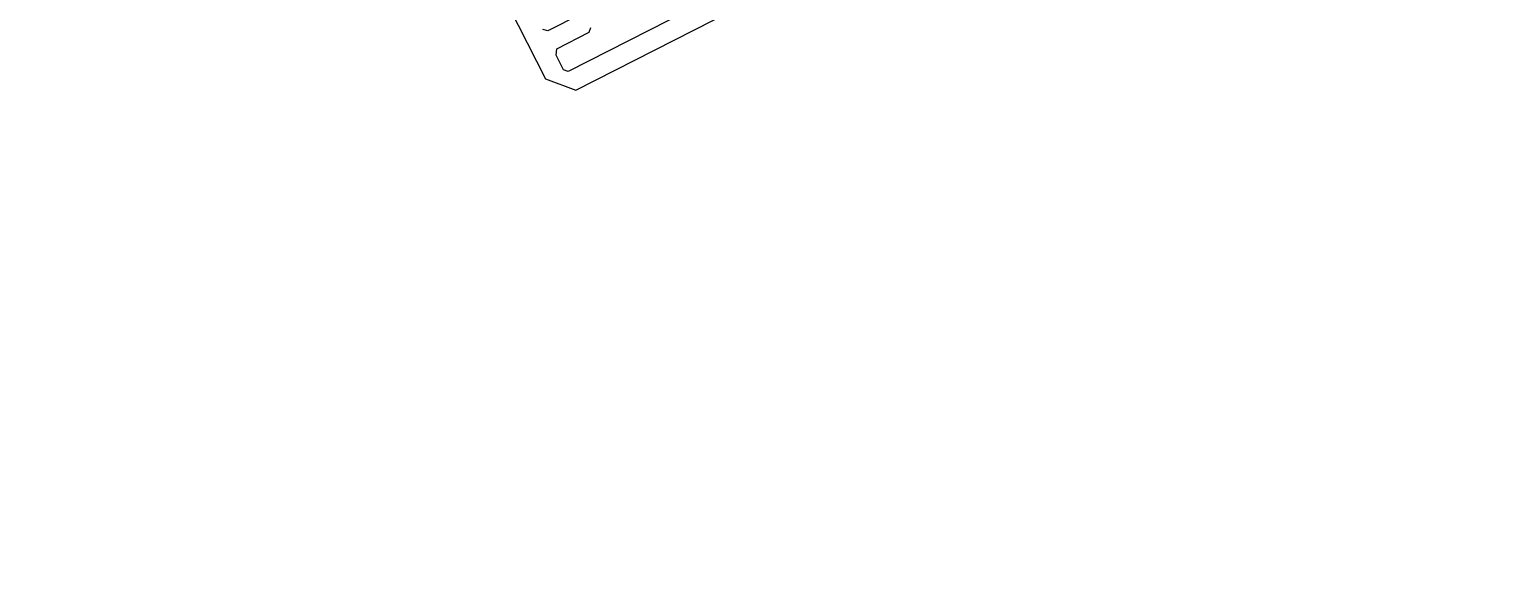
# Model space of a CAD drawing. Header units: millimetres. Extents: x 0 to 8967983, y -224399 to 13801.
# Drawn here: x 71778.2 to 71877.5, y -193352.8 to -193316.7 of the extents above; entities that cross this region are included whole.
import ezdxf
from ezdxf import colors
from ezdxf.entities.mleader import LeaderData, LeaderLine
from ezdxf.math import Vec2, Vec3

# ---------------------------------------------------------------- set-up
doc = ezdxf.new("R2010")
doc.units = ezdxf.units.MM
doc.header["$LTSCALE"] = 10
doc.layers.add('АР_Перегородки витражные', color=152, linetype='Continuous', lineweight=13)
doc.layers.add('Архитектура', color=251, linetype='Continuous')
doc.layers.add('Тонкая', color=7, linetype='Continuous')
doc.layers.get('0').off()
doc.layers.get('0').freeze()
doc.styles.add('ISOCPEUR', font='isocpeur.TTF', dxfattribs={"width": 0.7})

# ---------------------------------------------------------------- blocks, each defined once
blk = doc.blocks.new('стойка витр.')
at = {"lineweight": 0, "ltscale": 100, "transparency": 33554687}
for points in [[(-68.58632373265573, -58.46540642052423), (-90.15068845250062, -1.598661102303595), (-90.00917455367744, -1.284153596119722), (-88.98317839115043, -0.8950869223335758), (-88.55468153662514, -0.9934413902010419), (-87.69009137133253, -3.273426419786119), (-87.37564184903749, -3.414962306625966)], [(-86.43607351230457, -2.797891934278596), (-87.30066367759719, -0.5179069046935183), (-87.1591497787449, -0.2033993985096458)], [(-77.83057009245385, 4.768357554989052), (-90.48468705118285, -0.0301937209587777), (-91.4479567084054, -1.960141251613095), (-69.79711318280897, -59.05493725829001)]]:
    blk.add_lwpolyline(points, dxfattribs=at)
blk = doc.blocks.new('A$Cf7573d2c')
at = {"color": 5, "lineweight": 0, "ltscale": 100, "transparency": 33554687}
for points in [[(75.22963465948123, -137.4833678396972), (15.53914114448708, -149.1407059916237), (15.25302935624495, -148.9481411982706), (15.04270636092406, -147.8711986557901), (15.21196939924266, -147.4654485115461), (17.60516828659456, -146.9980653982202), (17.79774496634491, -146.7120144731016)], [(17.34810222545639, -145.6817786217725), (14.95490333810449, -146.1491617350985), (14.66879154986236, -145.9565969417163)], [(11.34278615599032, -135.9227315704484), (13.93680344289169, -149.2051953730988), (15.67648944130633, -150.4803732157889), (75.60635762184393, -138.7762860547809)]]:
    blk.add_lwpolyline(points, dxfattribs=at)
at = {"layer": 'АР_Перегородки витражные', "rotation": 80.28340479355269}
blk.add_blockref('стойка витр.', (29.17858439369593, -60.01344902928395), dxfattribs=at)
blk = doc.blocks.new('A$Cd39b9c29')
at = {"color": 241, "ltscale": 100, "true_color": 0xf7abae, "rotation": 15.99619938090556}
blk.add_blockref('A$Cf7573d2c', (194.7143770353869, -6002.058359785675), dxfattribs=at)
blk = doc.blocks.new('A$Cec9b444d')
at = {"layer": 'Тонкая', "ltscale": 100, "rotation": 359.8999999999999}
blk.add_blockref('A$Cd39b9c29', (-19.13216614062549, 2.909131854816223), dxfattribs=at)
blk = doc.blocks.new('_DOTSMALL')
at = {"color": 0, "linetype": 'ByBlock', "const_width": 0.5}
blk.add_lwpolyline([(-0.0625, 0, 1), (0.0625, 0, 1)], format="xyb", close=True, dxfattribs=at)

msp = doc.modelspace()

# ---------------------------------------------------------------- linework, layer by layer
at = {"layer": 'Архитектура', "lineweight": 25, "transparency": 33554684}
for centre, radius, start, end in [((68711.01379845157, -184296.9620052535), 9778.654617052323, 272.5925479651648, 356.6353913720113), ((68703.34637595652, -184278.972378052), 9144.28346907419, 272.8206375183429, 356.2887310665656)]:
    msp.add_arc(centre, radius, start, end, dxfattribs=at)

# ---------------------------------------------------------------- block references
msp.add_blockref('A$Cec9b444d', (71593.45342995308, -187180.8688350867), dxfattribs=at)

# ---------------------------------------------------------------- leaders
ml = msp.add_multileader_mtext('Standard', dxfattribs=at)
ml.set_content('%%P0,000', color=256, style='ISOCPEUR')
ml.set_leader_properties(color=256, linetype='Continuous', lineweight=-1)
ml.set_arrow_properties(name='DOTSMALL')
ml.build(insert=Vec2(0, 0))
ml.multileader.update_dxf_attribs({"has_text_frame": 1, "text_left_attachment_type": 4, "text_right_attachment_type": 4, "dogleg_length": 100, "arrow_head_size": 180})
ctx = ml.context
ctx.base_point, ctx.char_height, ctx.arrow_head_size, ctx.landing_gap_size, ctx.plane_origin = Vec3(75855.86278546404, -202520.9245383602), 250, 180, 50, Vec3(72784.78106979874, -204110.473079392)
ctx.left_attachment, ctx.right_attachment = 4, 4
notes = []
notes.append((ctx, [(0, (0, 0, 0), (0, 0), (1, 0), 1, [])]))
ctx.mtext.insert, ctx.mtext.width, ctx.mtext.line_spacing_style, ctx.mtext.flow_direction = Vec3(75905.86278546404, -202187.5912050268), 852.6970314602484, 2, 5
ml = msp.add_multileader_mtext('Standard', dxfattribs=at)
ml.set_content('%%P0,000', color=256, style='ISOCPEUR')
ml.set_leader_properties(color=256, linetype='Continuous', lineweight=-1)
ml.set_arrow_properties(name='DOTSMALL')
ml.build(insert=Vec2(0, 0))
ml.multileader.update_dxf_attribs({"has_text_frame": 1, "text_left_attachment_type": 4, "text_right_attachment_type": 4, "dogleg_length": 100, "arrow_head_size": 180})
ctx = ml.context
ctx.base_point, ctx.char_height, ctx.arrow_head_size, ctx.landing_gap_size, ctx.plane_origin = Vec3(73396.09986243525, -204238.7608166377), 250, 180, 50, Vec3(70277.29966569098, -203473.5771297424)
ctx.left_attachment, ctx.right_attachment = 4, 4
notes.append((ctx, [(0, (0, 0, 0), (0, 0), (1, 0), 1, [])]))
ctx.mtext.insert, ctx.mtext.width, ctx.mtext.line_spacing_style, ctx.mtext.flow_direction = Vec3(73446.09986243525, -203905.4274833043), 852.6970314602484, 2, 5
ml = msp.add_multileader_mtext('Standard', dxfattribs=at)
ml.set_content('Л.3', color=256, style='ISOCPEUR')
ml.set_leader_properties(color=256, linetype='Continuous', lineweight=-1)
ml.set_arrow_properties(name='DOTSMALL')
ml.build(insert=Vec2(0, 0))
ml.multileader.update_dxf_attribs({"has_text_frame": 1, "text_left_attachment_type": 4, "text_right_attachment_type": 4, "dogleg_length": 100, "arrow_head_size": 180})
ctx = ml.context
ctx.base_point, ctx.char_height, ctx.arrow_head_size, ctx.landing_gap_size, ctx.plane_origin = Vec3(73917.93742473226, -204990.7275228011), 250, 180, 50, Vec3(98695.63924480753, -215170.2203547314)
ctx.left_attachment, ctx.right_attachment = 4, 4
notes.append((ctx, [(0, (0, 0, 0), (0, 0), (1, 0), 1, [])]))
ctx.mtext.insert, ctx.mtext.width, ctx.mtext.line_spacing_style, ctx.mtext.flow_direction = Vec3(73967.93742473226, -204657.3941894678), 852.6970314602484, 2, 5
for ctx, leaders in notes:
    for number, flags, end, landing, length, lines in leaders:
        leader = LeaderData()
        leader.index, (leader.has_last_leader_line, leader.has_dogleg_vector, leader.attachment_direction) = number, flags
        leader.last_leader_point, leader.dogleg_vector, leader.dogleg_length = Vec3(end), Vec3(landing), length
        for number, points, colour, breaks in lines:
            line = LeaderLine()
            line.index, line.vertices, line.color, line.breaks = number, Vec3.list(points), colors.encode_raw_color(colour), breaks
            leader.lines.append(line)
        ctx.leaders.append(leader)

doc.saveas('drawing.dxf')
